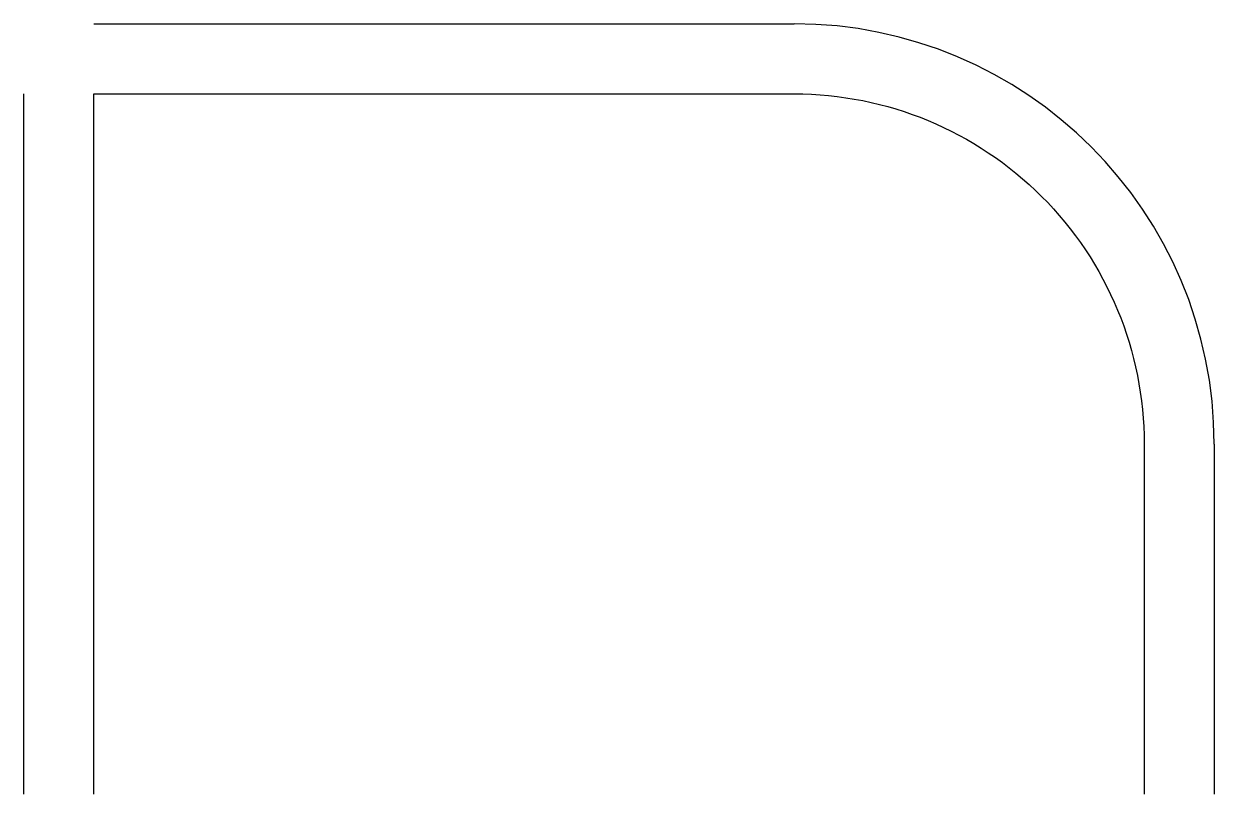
# Model space of a CAD drawing. Header units: millimetres. Extents: x -1 to 16, y 0 to 11.
import ezdxf

# ---------------------------------------------------------------- set-up
doc = ezdxf.new("R2010")
doc.units = ezdxf.units.MM
doc.header["$MEASUREMENT"] = 0
doc.layers.get('0').update_dxf_attribs({"lineweight": 25})

msp = doc.modelspace()

# ---------------------------------------------------------------- linework, layer by layer
for p, q in [((0, 11), (10, 11)), ((-1, 0), (-1, 10)), ((16, 5), (16, 0))]:
    msp.add_line(p, q)
msp.add_lwpolyline([(0, 0), (0, 10), (10, 10, -0.414214), (15, 5), (15, 0)], format="xyb")
msp.add_lwpolyline([(0, 1), (0, 1)])
msp.add_arc((10, 5), 6, 0, 90)

doc.saveas('drawing.dxf')
